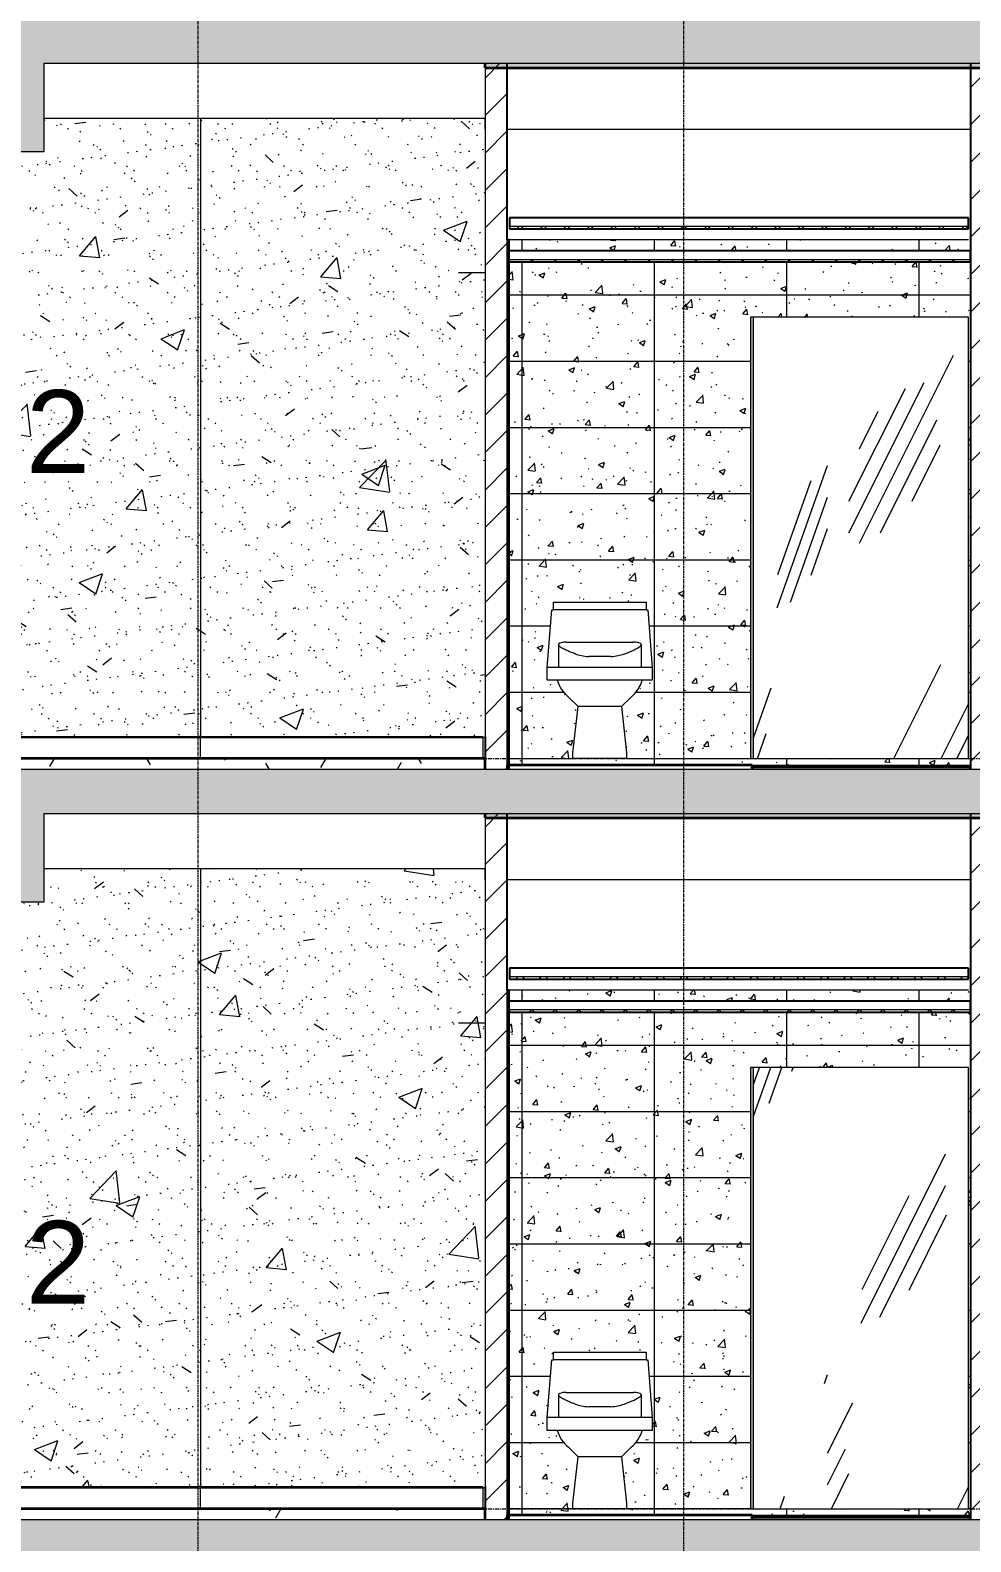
# Model space of a CAD drawing. Header units: millimetres. Extents: x 3451 to 201731, y -8641 to 35300.
# Drawn here: x 160630 to 164892, y 8850 to 15700 of the extents above; entities that cross this region are included whole.
import ezdxf

# ---------------------------------------------------------------- set-up
doc = ezdxf.new("R2010")
doc.units = ezdxf.units.MM
doc.linetypes.add('Centre', pattern=[31.75, 6.35, -4.7625, 15.875, -4.7625])
doc.linetypes.add('Grid Line', pattern=[22.225, 12.7, -3.175, 3.175, -3.175])
for name, color, linetype, lineweight in [('0-2', 50, 'Continuous', 5), ('A-AREA-IDEN', 2, 'Continuous', 9), ('A-CLNG-2', 250, 'Continuous', 25), ('A-CLNG-3', 7, 'Continuous', 9), ('A-CLNG-PATT-2', 9, 'Continuous', 9), ('A-DETL-GENF-1', 7, 'Continuous', 9), ('A-DETL-THIN', 151, 'Continuous', 9), ('A-DOOR', 31, 'Continuous', 9), ('A-DOOR-2', 50, 'Continuous', 18), ('A-FLOR-1', 10, 'Continuous', 35), ('A-FLOR-2', 7, 'Continuous', 9), ('A-FLOR-HRAL', 11, 'Continuous', 9), ('A-FLOR-HRAL-1', 253, 'Continuous', 9), ('A-FLOR-HRAL-2', 53, 'Continuous', 18), ('A-FLOR-LEVL-2', 51, 'Centre', 9), ('A-FLOR-PATT-1', 7, 'Continuous', 9), ('A-FLOR-PATT-4', 67, 'Continuous', 9), ('A-GLAZ-CURT', 52, 'Continuous', 9), ('A-GLAZ-CURT-2', 7, 'Continuous', 9), ('A-GLAZ-CURT-3', 50, 'Continuous', 18), ('A-WALL', 113, 'Continuous', 9), ('A-WALL-1', 113, 'Continuous', 25), ('A-WALL-2', 250, 'Continuous', 25), ('A-WALL-3', 7, 'Continuous', 9), ('A-WALL-PATT-2', 9, 'Continuous', 9), ('A-WALL-PATT-4', 111, 'Continuous', 9), ('E-LITE-EQPM', 33, 'Continuous', 9), ('E-LITE-EQPM-1', 7, 'Continuous', 9), ('I-WALL-1', 7, 'Continuous', 9), ('I-WALL-3', 250, 'Continuous', 25), ('P-SANR-FIXT', 6, 'Continuous', 9), ('P-SANR-FIXT-1', 7, 'Continuous', 9), ('S-BEAM-3', 7, 'Continuous', 9), ('S-GRID-1', 1, 'Grid Line', 9)]:
    doc.layers.add(name, color=color, linetype=linetype, lineweight=lineweight)
doc.styles.add('Arial_1', font='arial.ttf', dxfattribs={"height": 375})
pattern_1 = [(45, (-51987.05, 14125), (-84.8528, 84.8528), [])]
pattern_2 = [(50, (-51987.05, 14125), (1093.104, -95.634), [114.3, -1257.3]), (355, (-51987, 14125), (-211.46, 1146.34), [91.44, -1005.84]), (100.451, (-51896, 14117), (881.656, 1050.7), [97.14, -1068.54]), (46.184, (-51987, 14429.8), (1626.47, -252.26), [171.45, -1885.95]), (96.636, (-51851.5, 14408.8), (1424.42, 1484.57), [145.71, -1602.81]), (351.184, (-51987, 14429.8), (1424.43, 1484.55), [137.16, -1508.76]), (21, (-51834.65, 14353.6), (909.686, -613.59), [114.3, -1257.3]), (326, (-51834.7, 14353.6), (370.81, 1105.13), [91.44, -1005.84]), (71.451, (-51758.8, 14302.5), (1280.5, 491.53), [97.14, -1068.54]), (37.5, (-51987.05, 14125), (18.531, 507.33), [50.292, -943.356, 50.292, -970.788, -1009.65]), (37.5, (-51987.05, 14125), (18.531, 507.33), [-2014.73, 50.29, -959.36]), (7.5, (-51987.05, 14125), (400.918, 601.084), [50.292, -531.876, 50.292, -920.496, -384.81]), (7.5, (-51987.05, 14125), (400.918, 601.084), [-1552.956, 50.29, -334.52]), (327.5, (-52326.9, 14125), (813.545, -34.374), [50.292, -330.708, 50.292, -1138.428, -1577.34]), (327.5, (-52326.9, 14125), (813.545, -34.374), [-1569.72, 50.29, -1527.05]), (317.5, (-52479.3, 14125), (888.775, 152.56), [50.292, -445.008, 50.292, -739.14, -1120.14]), (317.5, (-52479.3, 14125), (888.775, 152.56), [-1284.73, 50.29, -1069.85])]
pattern_3 = [(37.5, (-51987.05, 14125), (-4.7995, 146.8239), [5.029, -110.795, 5.029, -124.511, -123.825]), (37.5, (-51987.05, 14125), (-4.7995, 146.8239), [-245.364, 5.029, -118.796]), (7.5, (-51987.05, 14125), (134.8574, 215.0472), [5.029, -57.455, 5.029, -99.365, -40.005]), (7.5, (-51987.05, 14125), (134.8574, 215.0472), [-166.878, 5.029, -34.976]), (327.5, (-52080.78, 14125), (237.2978, 0.4316), [5.029, -33.071, 5.029, -132.131, -179.07]), (327.5, (-52080.78, 14125), (237.2978, 0.4316), [-175.26, 5.029, -174.041]), (317.5, (-52080.78, 14125), (229.067, 66.8792), [5.029, -14.021, 5.029, -84.887, -102.87]), (317.5, (-52080.78, 14125), (229.067, 66.8792), [-108.966, 5.029, -97.841])]
pattern_4 = [(0, (-51987.05, 14125), (609.6, 152.4), [50.292, -406.908, 50.292, -406.908, -2438.4]), (0, (-51987.05, 14125), (609.6, 152.4), [-914.4, 50.292, -864.108, 50.292, -406.908, -1066.8]), (0, (-51987.05, 14125), (609.6, 152.4), [-2286, 50.292, -254.508, 50.292, -711.708]), (120, (-51758.45, 14201.2), (-436.7823, 451.7291), [50.292, -406.908, 50.292, -2845.308]), (120, (-51758.45, 14201.2), (-436.7823, 451.7291), [-507.492, -406.908, 50.292, -864.108, -1524]), (120, (-51758.45, 14201.2), (-436.7823, 451.7291), [-1828.8, 50.292, -406.908, 50.292, -1016.508]), (120, (-51758.45, 14201.2), (-436.7823, 451.7291), [-2336.292, -254.508, 50.292, -711.708]), (240, (-51682.25, 14506), (-172.8177, -604.1291), [50.292, -406.908, 50.292, -406.908, -2438.4]), (240, (-51682.25, 14506), (-172.8177, -604.1291), [-914.4, 50.292, -864.108, 50.292, -406.908, -1066.8]), (240, (-51682.25, 14506), (-172.8177, -604.1291), [-2286, 50.292, -254.508, 50.292, -711.708])]
pattern_5 = [(45, (-51987.05, 14125), (-53.033, 53.033), []), (135, (-51987.05, 14125), (-53.033, -53.033), [])]
pattern_6 = [(63.435, (-51796.6, 14220.2), (-766.75, 2300.24), [952.5, -571.5, 952.5, -571.5, -1211.71]), (63.435, (-51796.6, 14220.2), (-766.75, 2300.24), [-3048, 381, -830.7]), (63.435, (-51844.2, 14267.9), (-766.75, 2300.24), [762, -952.5, 571.5, -571.5, -1402.21]), (63.435, (-51844.2, 14267.9), (-766.75, 2300.24), [-2857.5, 666.75, -735.46]), (63.435, (-51844.2, 14410.8), (-766.75, 2300.24), [571.5, -1143, 381, -571.5, -1592.71]), (63.435, (-51844.2, 14410.8), (-766.75, 2300.24), [-2667, 857.25, -735.46]), (63.435, (-51701.3, 14267.9), (-766.75, 2300.24), [571.5, -1143, 476.25, -2068.96]), (63.435, (-51558.4, 14410.8), (-766.75, 2300.24), [285.75, -1428.75, 190.5, -2354.71]), (63.435, (-51796.6, 14648.9), (-766.75, 2300.24), [190.5, -1428.75, 190.5, -762, -1687.96]), (63.435, (-51796.6, 14648.9), (-766.75, 2300.24), [-2571.75, 476.25, -1211.7]), (63.435, (-50939.3, 14506), (-766.75, 2300.24), [952.5, -1428.75, 1143, -754.51]), (63.435, (-50939.3, 14363.1), (-766.75, 2300.24), [1333.5, -952.5, 1428.75, -564.01]), (63.435, (-50844, 14410.8), (-766.75, 2300.24), [1524, -762, 1143, -830.71]), (63.435, (-50701.2, 14553.6), (-766.75, 2300.24), [952.5, -1333.5, 762, -1211.7]), (63.435, (-50844, 14839.4), (-766.75, 2300.24), [476.25, -1905, 571.5, -1306.96]), (63.435, (-50558.3, 14696.5), (-766.75, 2300.24), [381, -1905, 381, -1592.7])]
pattern_7 = [(70.529, (-44219, 14220.2), (-542.18, 2300.24), [903.62, -542.17, 903.62, -1691.7]), (70.529, (-44219, 14220.2), (-542.18, 2300.24), [-2349.41, -542.17, 361.45, -788.08]), (70.529, (-44252.6, 14267.9), (-542.18, 2300.24), [722.9, -903.62, 542.17, -1872.42]), (70.529, (-44252.6, 14267.9), (-542.18, 2300.24), [-2168.69, -542.17, 632.53, -697.72]), (70.529, (-44252.6, 14410.8), (-542.18, 2300.24), [542.17, -1084.35, 361.45, -2053.15]), (70.529, (-44252.6, 14410.8), (-542.18, 2300.24), [-1987.97, -542.17, 813.26, -697.72]), (70.529, (-44151.6, 14267.9), (-542.18, 2300.24), [542.17, -1084.35, 451.81, -1962.79]), (70.529, (-44050.6, 14410.8), (-542.18, 2300.24), [271.09, -1355.43, 180.72, -2233.87]), (70.529, (-44219, 14648.9), (-542.18, 2300.24), [180.72, -3860.4]), (70.529, (-44219, 14648.9), (-542.18, 2300.24), [-180.72, -1355.43, -2504.96]), (70.529, (-44219, 14648.9), (-542.18, 2300.24), [-1536.15, 180.72, -2324.24]), (70.529, (-44219, 14648.9), (-542.18, 2300.24), [-1716.88, -722.9, -1601.34]), (70.529, (-44219, 14648.9), (-542.18, 2300.24), [-2439.78, 451.8, -1149.53]), (70.529, (-44219, 14648.9), (-542.18, 2300.24), [-2891.6, -1149.53]), (70.529, (-43612.8, 14506), (-542.18, 2300.24), [903.62, -1355.43, 1084.35, -715.8]), (70.529, (-43612.8, 14363.1), (-542.18, 2300.24), [1265.07, -903.62, -1890.5]), (70.529, (-43612.8, 14363.1), (-542.18, 2300.24), [-2168.7, 1355.43, -535.07]), (70.529, (-43545.4, 14410.8), (-542.18, 2300.24), [1445.8, -722.9, 1084.35, -788.08]), (70.529, (-43444.4, 14553.6), (-542.18, 2300.24), [903.62, -1265.07, -1872.42]), (70.529, (-43444.4, 14553.6), (-542.18, 2300.24), [-2168.7, 722.9, -1149.53]), (70.529, (-43545.4, 14839.4), (-542.18, 2300.24), [451.81, -1807.24, 542.17, -1239.9]), (70.529, (-43343.4, 14696.5), (-542.18, 2300.24), [361.45, -1807.24, 361.45, -1510.98])]
pattern_8 = [(45, (148640.78, 14125), (-84.8528, 84.8528), [])]

# ---------------------------------------------------------------- blocks, each defined once
blk = doc.blocks.new('NCV_TKTC_KET CAU_rvt-2-TKCS_MẶT CẮT D')
at = {"layer": 'A-FLOR-PATT-1'}
h = blk.add_hatch(color=256, dxfattribs=at)
h.paths.add_polyline_path([(-37572.1, 15530), (-35537.4, 15530), (-35537.4, 15550), (-37938.6, 15550), (-37938.6, 15530)])
h.paths.add_polyline_path([(-66835.3, 15530), (-65032.3, 15530), (-65032.3, 15550), (-66835.3, 15550)])
h.paths.add_polyline_path([(-24866.9, 15530), (-24836.9, 15530), (-24836.9, 15550), (-28836.9, 15550), (-28836.9, 15530), (-25163.7, 15530)])
h.paths.add_polyline_path([(-58634.9, 15530), (-56833.3, 15530), (-56833.3, 15550), (-58634.9, 15550)])
h.paths.add_polyline_path([(-53357.9, 15530), (-51661.9, 15530), (-51661.9, 15550), (-53357.9, 15550), (-53357.9, 15530.4)])
h = blk.add_hatch(color=256, dxfattribs=at)
h.paths.add_polyline_path([(-37938.6, 12130), (-35537.4, 12130), (-35537.4, 12150), (-37938.6, 12150)])
h.paths.add_polyline_path([(-24866.9, 12130), (-24836.9, 12130), (-24836.9, 12150), (-28836.9, 12150), (-28836.9, 12130), (-25816.8, 12130)])
h.paths.add_polyline_path([(-66835.3, 12130), (-65032.3, 12130), (-65032.3, 12150), (-66835.3, 12150)])
h.paths.add_polyline_path([(-51939.6, 12130), (-51661.9, 12130), (-51661.9, 12150), (-53357.9, 12150), (-53357.9, 12130), (-53245.8, 12130)])
h.paths.add_polyline_path([(-58634.9, 12130), (-56833.3, 12130), (-56833.3, 12150), (-58634.9, 12150)])
at = {"layer": 'A-FLOR-1'}
for p, q in [((-37938.6, 15550), (-37938.6, 15530)), ((-37938.6, 15530), (-35537.4, 15530)), ((-37938.6, 12150), (-37938.6, 12130)), ((-37938.6, 12130), (-35537.4, 12130))]:
    blk.add_line(p, q, dxfattribs=at)
at = {"layer": 'S-BEAM-3'}
for p, q in [((-39934.9, 15300), (-39934.9, 15550)), ((-37938.7, 15300), (-39934.9, 15300)), ((-37938.7, 15300), (-37938.7, 15250)), ((-35737.4, 15250), (-37836.9, 15250)), ((-39934.9, 11900), (-39934.9, 12150)), ((-37938.7, 11900), (-39934.9, 11900)), ((-37938.7, 11900), (-37938.7, 11850)), ((-35737.4, 11850), (-37836.9, 11850))]:
    blk.add_line(p, q, dxfattribs=at)
blk = doc.blocks.new('Railing - Railing-945961-TKCS_MẶT CẮT D')
at = {"layer": 'A-FLOR-HRAL-1'}
for p, q in [((-45526.9, 12495), (-44546.9, 12495)), ((-44546.9, 12400), (-44546.9, 12495)), ((-44546.9, 12495), (-43826.9, 12495)), ((-43826.9, 12400), (-43826.9, 12495)), ((-43826.9, 12495), (-40546.9, 12495)), ((-40546.9, 12400), (-40546.9, 12495)), ((-40546.9, 12495), (-39226.9, 12495)), ((-39226.9, 12400), (-39226.9, 12495)), ((-39226.9, 12495), (-37946.9, 12495)), ((-37936.9, 12495), (-37946.9, 12495)), ((-37946.9, 12495), (-37946.9, 12400))]:
    blk.add_line(p, q, dxfattribs=at)
at = {"layer": 'A-FLOR-HRAL-2'}
for p, q in [((-45526.9, 12495), (-45536.9, 12495)), ((-45536.9, 12495), (-45536.9, 12400)), ((-45526.9, 12400), (-45526.9, 12495)), ((-45536.9, 12400), (-45526.9, 12400))]:
    blk.add_line(p, q, dxfattribs=at)
blk = doc.blocks.new('DOOR_CW_01 CANH MO-PANEL KINH - DIG_02-800x2200-CỬA NHÔM KÍNH-400864-TKCS_MẶT CẮT D')
at = {"layer": 'A-DOOR-2'}
blk.add_line((-37936.9, 7800), (-38056.9, 7800), dxfattribs=at)
blk = doc.blocks.new('TOILET - TOILET-348229-TKCS_MẶT CẮT D')
at = {"layer": 'P-SANR-FIXT-1'}
for p, q in [((-37655.2, 5972.7), (-37634.5, 6234.1)), ((-37634.5, 6234.1), (-37627, 6234.1)), ((-37627, 6234.1), (-37627, 6268.8)), ((-37627, 6268.8), (-37207.7, 6268.8)), ((-37207.7, 6234.1), (-37627, 6234.1)), ((-37207.7, 6268.8), (-37207.7, 6234.1)), ((-37207.7, 6234.1), (-37200.2, 6234.1)), ((-37200.2, 6234.1), (-37179.5, 5972.7)), ((-37605, 6077), (-37605, 5972.7)), ((-37569.8, 6087.1), (-37265, 6087.1)), ((-37229.7, 6076.9), (-37229.7, 5972.7)), ((-37655.2, 5914.4), (-37655.2, 5972.7)), ((-37179.8, 5972.7), (-37654.9, 5972.7)), ((-37367.6, 6021.3), (-37467.1, 6021.3)), ((-37179.5, 5972.7), (-37179.5, 5914.5)), ((-37610.1, 5914.4), (-37655.2, 5914.4)), ((-37225.4, 5914.5), (-37609.3, 5914.5)), ((-37179.5, 5914.5), (-37224.8, 5914.5)), ((-37515.2, 5794.9), (-37559.4, 5838.3)), ((-37275.3, 5838.3), (-37319.5, 5794.9)), ((-37538.7, 5585.4), (-37515.2, 5794.9)), ((-37319.5, 5794.9), (-37515.7, 5794.9)), ((-37319.5, 5794.9), (-37296, 5585.4)), ((-37538.7, 5560), (-37538.7, 5585.4)), ((-37296, 5560), (-37538.7, 5560)), ((-37296, 5585.4), (-37296, 5560))]:
    blk.add_line(p, q, dxfattribs=at)
for centre, radius, start, end in [((-37461, 5958.6), 155.4, 196.51036, 230.73509), ((-37370.1, 5956.1), 151.2, 308.83283, 344.03638)]:
    blk.add_arc(centre, radius, start, end, dxfattribs=at)
for centre, major_axis, ratio, start_param, end_param in [((-37263.7, 6010.9), (-341.3, 66.1), 0.113598, 5.986413, 6.503637), ((-37418.9, 6067.5), (-178.4, 14), 0.081746, 5.72712, 5.964421), ((-37397.2, 6047), (-160.7, 8), 0.209444, 0.601119, 0.636432), ((-37414.8, 6052), (-138.7, 1.6), 0.243173, 0.625419, 1.186931), ((-37419.8, 6049.2), (138.6, 3.4), 0.226927, 5.093064, 5.644973), ((-37437.5, 6046.8), (160.7, 8.2), 0.20869, 5.638258, 5.679654), ((-37659.1, 5989.9), (431.3, 89.7), 0.11045, 5.655538, 6.065987), ((-37416, 6069.2), (178.5, 12.5), 0.077773, 0.279332, 0.556765), ((-37571.4, 6013), (341.7, 63.9), 0.113393, 6.07097, 6.559963)]:
    blk.add_ellipse(centre, major_axis=major_axis, ratio=ratio, start_param=start_param, end_param=end_param, dxfattribs=at)
blk.add_open_spline([(-37530.7, 6034.6), (-37537.3, 6037), (-37549.6, 6041.7), (-37568.4, 6049.7), (-37585.7, 6058.3), (-37594.7, 6064), (-37598.2, 6066.7)], degree=3, knots=[0, 0, 0, 0, 0.2, 0.4, 0.7, 1, 1, 1, 1], dxfattribs=at)
blk = doc.blocks.new('System Panel - Glazed-933638-TKCS_MẶT CẮT D')
at = {"layer": 'A-GLAZ-CURT'}
h = blk.add_hatch(dxfattribs=at)
h.set_pattern_fill('FP_57', color=256, style=0, pattern_type=2)
h.set_pattern_definition(pattern_6)
h.paths.add_polyline_path([(-35746.9, 12400), (-35746.9, 14400), (-36385.3, 14400), (-36385.3, 12400), (-36265.9, 12400)])
at = {"layer": 'A-GLAZ-CURT-2'}
for p, q in [((-35746.9, 14400), (-36385.3, 14400)), ((-35746.9, 12400), (-35746.9, 14400)), ((-36385.3, 12400), (-35746.9, 12400))]:
    blk.add_line(p, q, dxfattribs=at)
blk = doc.blocks.new('System Panel - Glazed-433667-TKCS_MẶT CẮT D')
at = {"layer": 'A-GLAZ-CURT'}
blk.add_hatch(color=256, dxfattribs=at).paths.add_polyline_path([(-36734.4, 12400), (-36720.3, 12400), (-36720.3, 14400), (-36734.4, 14400), (-36734.4, 14158.1)])
h = blk.add_hatch(dxfattribs=at)
h.set_pattern_fill('FP_62', color=256, style=0, pattern_type=2)
h.set_pattern_definition(pattern_7)
h.paths.add_polyline_path([(-36720.3, 12400), (-36385.3, 12400), (-36385.3, 14400), (-36720.3, 14400), (-36720.3, 14158.1)])
at = {"layer": 'A-GLAZ-CURT-2'}
for p, q in [((-36383.8, 14400), (-36720.3, 14400)), ((-36720.3, 12400), (-36383.8, 12400))]:
    blk.add_line(p, q, dxfattribs=at)
at = {"layer": 'A-GLAZ-CURT-3'}
for p, q in [((-36734.4, 14400), (-36734.4, 12400)), ((-36720.3, 14400), (-36734.4, 14400)), ((-36720.3, 12400), (-36720.3, 14400)), ((-36734.4, 12400), (-36720.3, 12400))]:
    blk.add_line(p, q, dxfattribs=at)
blk = doc.blocks.new('NCV_TKTC_TANG 3 - 4_rvt-3-TKCS_MẶT CẮT D')
at = {"layer": 'A-CLNG-PATT-2'}
h = blk.add_hatch(dxfattribs=at)
h.set_pattern_fill('FP_39', color=256, style=0, pattern_type=2)
h.set_pattern_definition(pattern_5)
h.paths.add_polyline_path([(-36265.9, 14800), (-35746.9, 14800), (-35746.9, 14810), (-37826.9, 14810), (-37826.9, 14800), (-36919, 14800)])
h = blk.add_hatch(dxfattribs=at)
h.set_pattern_fill('FP_39', color=256, style=0, pattern_type=2)
h.set_pattern_definition(pattern_5)
h.paths.add_polyline_path([(-36265.9, 14650), (-35736.9, 14650), (-35736.9, 14660), (-37836.9, 14660), (-37836.9, 14650), (-36919, 14650)])
at = {"layer": 'A-FLOR-PATT-4'}
h = blk.add_hatch(dxfattribs=at)
h.set_pattern_fill('FP_33', color=256, style=0, pattern_type=2)
h.set_pattern_definition(pattern_4)
h.paths.add_polyline_path([(-38225.1, 12350), (-37936.9, 12350), (-37936.9, 12400), (-45536.9, 12400), (-45536.9, 12350), (-38878.2, 12350)])
at = {"layer": 'A-WALL-PATT-2'}
h = blk.add_hatch(dxfattribs=at)
h.set_pattern_fill('FP_35', color=256, style=0, pattern_type=2)
h.set_pattern_definition(pattern_2)
h.paths.add_polyline_path([(-40184.3, 12500), (-39236.9, 12500), (-39236.9, 15300), (-39934.9, 15300), (-39935.6, 15150), (-40237.4, 15150), (-40237.4, 15550), (-40546.9, 15550), (-40546.9, 12500)])
h = blk.add_hatch(dxfattribs=at)
h.set_pattern_fill('FP_36', color=256, style=0, pattern_type=2)
h.set_pattern_definition(pattern_3)
h.paths.add_polyline_path([(-40184.3, 12500), (-39236.9, 12500), (-39236.9, 15300), (-39934.9, 15300), (-39935.6, 15150), (-40237.4, 15150), (-40237.4, 15550), (-40546.9, 15550), (-40546.9, 12500)])
h = blk.add_hatch(dxfattribs=at)
h.set_pattern_fill('FP_32', color=256, style=0, pattern_type=2)
h.set_pattern_definition(pattern_1)
h.paths.add_polyline_path([(-37936.9, 12350), (-37836.9, 12350), (-37836.9, 15550), (-37936.9, 15550), (-37936.9, 12500)])
h = blk.add_hatch(dxfattribs=at)
h.set_pattern_fill('FP_35', color=256, style=0, pattern_type=2)
h.set_pattern_definition(pattern_2)
h.paths.add_polyline_path([(-39236.9, 12500), (-39226.9, 12500), (-39226.9, 15300), (-39236.9, 15300), (-39236.9, 14158.1)])
h = blk.add_hatch(dxfattribs=at)
h.set_pattern_fill('FP_36', color=256, style=0, pattern_type=2)
h.set_pattern_definition(pattern_3)
h.paths.add_polyline_path([(-39236.9, 12500), (-39226.9, 12500), (-39226.9, 15300), (-39236.9, 15300), (-39236.9, 14158.1)])
h = blk.add_hatch(dxfattribs=at)
h.set_pattern_fill('FP_35', color=256, style=0, pattern_type=2)
h.set_pattern_definition(pattern_2)
h.paths.add_polyline_path([(-37936.9, 12500), (-37938.7, 15300), (-39226.9, 15300), (-39226.9, 12500), (-37946.9, 12500)])
h = blk.add_hatch(dxfattribs=at)
h.set_pattern_fill('FP_36', color=256, style=0, pattern_type=2)
h.set_pattern_definition(pattern_3)
h.paths.add_polyline_path([(-37936.9, 12500), (-37938.7, 15300), (-39226.9, 15300), (-39226.9, 12500), (-37946.9, 12500)])
h = blk.add_hatch(dxfattribs=at)
h.set_pattern_fill('FP_33', color=256, style=0, pattern_type=2)
h.set_pattern_definition(pattern_4)
h.paths.add_polyline_path([(-37836.9, 12350), (-37827.4, 12350), (-37827.4, 14750), (-37836.9, 14750), (-37836.9, 12924.4)])
h = blk.add_hatch(dxfattribs=at)
h.set_pattern_fill('FP_47', color=256, style=0, pattern_type=2)
h.set_pattern_definition([(50, (-51987.05, 14125), (273.276, -23.909), [28.575, -314.325]), (355, (-51987.05, 14125), (-52.8646, 286.585), [22.86, -251.46]), (100.451, (-51964.28, 14123), (220.414, 262.6745), [24.285, -267.135]), (46.184, (-51987.05, 14201.2), (406.619, -63.0646), [42.862, -471.487]), (96.636, (-51953.17, 14195.94), (356.104, 371.141), [36.428, -400.703]), (351.184, (-51987.05, 14201.2), (356.107, 371.138), [34.29, -377.19]), (21, (-51948.95, 14182.15), (227.4212, -153.3982), [28.575, -314.325]), (326, (-51948.95, 14182.15), (92.7027, 276.282), [22.86, -251.46]), (71.451, (-51930, 14169.37), (320.1254, 122.8816), [24.285, -267.135]), (37.5, (-51987.05, 14125), (4.6325, 126.8326), [5.029, -243.383, 5.029, -250.241, -252.413]), (37.5, (-51987.05, 14125), (4.6325, 126.8326), [-503.682, 5.029, -247.383]), (7.5, (-51987.05, 14125), (100.2292, 150.2711), [5.029, -140.513, 5.029, -237.668, -96.203]), (7.5, (-51987.05, 14125), (100.2292, 150.2711), [-388.239, 5.029, -91.173]), (327.5, (-52072.01, 14125), (203.38684, -8.5935), [5.029, -90.221, 5.029, -292.151, -394.335]), (327.5, (-52072.01, 14125), (203.38684, -8.5935), [-392.43, 5.029, -389.306]), (317.5, (-52110.11, 14125), (222.1944, 38.1398), [5.029, -118.796, 5.029, -192.329, -280.035]), (317.5, (-52110.11, 14125), (222.1944, 38.1398), [-321.183, 5.029, -275.006])])
h.paths.add_polyline_path([(-37827.4, 12370), (-35737.4, 12370), (-35737.4, 14650), (-37827.4, 14650), (-37827.4, 12400)])
h.paths.add_polyline_path([(-37515.2, 12400), (-37538.7, 12400), (-37538.7, 12425.4), (-37515.2, 12635), (-37581.3, 12700.1), (-37598.4, 12725.8), (-37610.1, 12754.4), (-37655.2, 12754.4), (-37655.2, 12812.7), (-37634.5, 13074.1), (-37627, 13074.1), (-37627, 13108.8), (-37207.7, 13108.8), (-37207.7, 13074.1), (-37200.2, 13073.5), (-37179.5, 12812.7), (-37179.5, 12754.5), (-37224.8, 12754.4), (-37236.2, 12725.8), (-37253.3, 12700), (-37319.5, 12635), (-37296, 12425.4), (-37296, 12400)])
h.paths.add_polyline_path([(-36734.4, 12400), (-36734.4, 14400), (-35746.9, 14400), (-35746.9, 12400), (-36727.4, 12400)])
h.paths.add_polyline_path([(-37572.1, 14700), (-35737.4, 14700), (-35737.4, 14750), (-37827.4, 14750), (-37827.4, 14700)])
h = blk.add_hatch(dxfattribs=at)
h.set_pattern_fill('FP_56', color=256, style=0, pattern_type=2)
h.set_pattern_definition([(0, (-35741.94, 12400), (0, 300), []), (90, (-35741.94, 12400), (-600, 4e-14), [])])
h.paths.add_polyline_path([(-37827.4, 12370), (-35737.4, 12370), (-35737.4, 14650), (-37827.4, 14650), (-37827.4, 12400)])
h.paths.add_polyline_path([(-37515.2, 12400), (-37538.7, 12400), (-37538.7, 12425.4), (-37515.2, 12635), (-37581.3, 12700.1), (-37598.4, 12725.8), (-37610.1, 12754.4), (-37655.2, 12754.4), (-37655.2, 12812.7), (-37634.5, 13074.1), (-37627, 13074.1), (-37627, 13108.8), (-37207.7, 13108.8), (-37207.7, 13074.1), (-37200.2, 13073.5), (-37179.5, 12812.7), (-37179.5, 12754.5), (-37224.8, 12754.4), (-37236.2, 12725.8), (-37253.3, 12700), (-37319.5, 12635), (-37296, 12425.4), (-37296, 12400)])
h.paths.add_polyline_path([(-36734.4, 12400), (-36734.4, 14400), (-35746.9, 14400), (-35746.9, 12400), (-36727.4, 12400)])
h.paths.add_polyline_path([(-37572.1, 14700), (-35737.4, 14700), (-35737.4, 14750), (-37827.4, 14750), (-37827.4, 14700)])
at = {"layer": 'A-CLNG-2'}
for p, q in [((-35746.9, 14850), (-37826.9, 14850)), ((-37826.9, 14850), (-37826.9, 14800)), ((-37826.9, 14800), (-35746.9, 14800)), ((-35746.9, 14800), (-35746.9, 14850)), ((-35736.9, 14700), (-37836.9, 14700)), ((-37836.9, 14700), (-37836.9, 14650)), ((-35736.9, 14650), (-35736.9, 14700)), ((-37836.9, 14650), (-35736.9, 14650))]:
    blk.add_line(p, q, dxfattribs=at)
at = {"layer": 'A-CLNG-3'}
for p, q in [((-35746.9, 14810), (-37826.9, 14810)), ((-35736.9, 14660), (-37836.9, 14660))]:
    blk.add_line(p, q, dxfattribs=at)
at = {"layer": 'A-FLOR-1'}
for p, q in [((-37936.9, 12400), (-45536.9, 12400)), ((-37936.9, 12350), (-37936.9, 12400)), ((-36727.4, 12370), (-37836.9, 12370)), ((-37836.9, 12370), (-37836.9, 12350)), ((-36727.4, 12350), (-36727.4, 12370)), ((-35736.9, 12360), (-36727.4, 12360)), ((-36727.4, 12360), (-36727.4, 12350)), ((-35736.9, 12350), (-35736.9, 12360))]:
    blk.add_line(p, q, dxfattribs=at)
at = {"layer": 'A-FLOR-2'}
for p, q in [((-36727.4, 12370), (-36387.4, 12370)), ((-36387.4, 12370), (-36387.4, 12360)), ((-36387.4, 12370), (-35737.4, 12370))]:
    blk.add_line(p, q, dxfattribs=at)
at = {"layer": 'A-WALL-2'}
for p, q in [((-37836.9, 14750), (-37836.9, 15550)), ((-37936.9, 12500), (-37936.9, 12350))]:
    blk.add_line(p, q, dxfattribs=at)
at = {"layer": 'A-WALL-3'}
for p, q in [((-37936.9, 15550), (-37936.9, 12500)), ((-37836.9, 12350), (-37836.9, 14750)), ((-37836.9, 14750), (-37836.9, 12350))]:
    blk.add_line(p, q, dxfattribs=at)
at = {"layer": 'I-WALL-1'}
for p, q in [((-39226.9, 15300), (-39226.9, 12500)), ((-35746.9, 14750), (-37827.4, 14750)), ((-40546.9, 12500), (-39236.9, 12500)), ((-39226.9, 12500), (-39236.9, 12500)), ((-39226.9, 12500), (-37946.9, 12500))]:
    blk.add_line(p, q, dxfattribs=at)
at = {"layer": 'I-WALL-3'}
for p, q in [((-37827.4, 14750), (-37836.9, 14750)), ((-37827.4, 12350), (-37827.4, 14750))]:
    blk.add_line(p, q, dxfattribs=at)
at = {"layer": 'A-DOOR'}
blk.add_blockref('DOOR_CW_01 CANH MO-PANEL KINH - DIG_02-800x2200-CỬA NHÔM KÍNH-400864-TKCS_MẶT CẮT D', (0, 6800), dxfattribs=at)
at = {"layer": 'A-FLOR-HRAL'}
blk.add_blockref('Railing - Railing-945961-TKCS_MẶT CẮT D', (0, 0), dxfattribs=at)
at = {"layer": 'A-GLAZ-CURT'}
for name in ['System Panel - Glazed-433667-TKCS_MẶT CẮT D', 'System Panel - Glazed-933638-TKCS_MẶT CẮT D']:
    blk.add_blockref(name, (0, 0), dxfattribs=at)
at = {"layer": 'P-SANR-FIXT'}
blk.add_blockref('TOILET - TOILET-348229-TKCS_MẶT CẮT D', (0, 6840), dxfattribs=at)
blk = doc.blocks.new('LIC_10-ĐÈN LED DOWNLIGHT ÂM TRẦN_ P_6W_ ÁNH SÁNG 4000K - LIC_10-ĐÈN LED DOWNLIGHT ÂM TRẦN_ P_6W_ ÁNH SÁNG 4000K-V471-TKCS_MẶT CẮT D')
at = {"layer": 'E-LITE-EQPM-1'}
for p, q in [((-37297.4, 11250), (-37297.4, 11248)), ((-37237.4, 11248), (-37284.3, 11248)), ((-37190.4, 11248), (-37237.4, 11248)), ((-37177.4, 11248), (-37177.4, 11250))]:
    blk.add_line(p, q, dxfattribs=at)
blk = doc.blocks.new('System Panel - Glazed-V478-TKCS_MẶT CẮT D')
at = {"layer": 'A-GLAZ-CURT'}
h = blk.add_hatch(dxfattribs=at)
h.set_pattern_fill('FP_57', color=256, style=0, pattern_type=2)
h.set_pattern_definition(pattern_6)
h.paths.add_polyline_path([(-36385.3, 9000), (-35746.9, 9000), (-35746.9, 11000), (-36385.3, 11000), (-36385.3, 9223.2)])
at = {"layer": 'A-GLAZ-CURT-2'}
for p, q in [((-35746.9, 11000), (-36385.3, 11000)), ((-35746.9, 9000), (-35746.9, 11000)), ((-36385.3, 9000), (-35746.9, 9000))]:
    blk.add_line(p, q, dxfattribs=at)
blk = doc.blocks.new('System Panel - Glazed-V479-TKCS_MẶT CẮT D')
at = {"layer": 'A-GLAZ-CURT'}
blk.add_hatch(color=256, dxfattribs=at).paths.add_polyline_path([(-36734.4, 9000), (-36720.3, 9000), (-36720.3, 11000), (-36734.4, 11000), (-36734.4, 9223.2)])
h = blk.add_hatch(dxfattribs=at)
h.set_pattern_fill('FP_62', color=256, style=0, pattern_type=2)
h.set_pattern_definition(pattern_7)
h.paths.add_polyline_path([(-36720.3, 9000), (-36385.3, 9000), (-36385.3, 11000), (-36720.3, 11000), (-36720.3, 9223.2)])
at = {"layer": 'A-GLAZ-CURT-2'}
for p, q in [((-36383.8, 11000), (-36720.3, 11000)), ((-36720.3, 9000), (-36383.8, 9000))]:
    blk.add_line(p, q, dxfattribs=at)
at = {"layer": 'A-GLAZ-CURT-3'}
for p, q in [((-36734.4, 11000), (-36734.4, 9000)), ((-36720.3, 11000), (-36734.4, 11000)), ((-36720.3, 9000), (-36720.3, 11000)), ((-36734.4, 9000), (-36720.3, 9000))]:
    blk.add_line(p, q, dxfattribs=at)
blk = doc.blocks.new('NCV_TKTC_TANG 3 - 4_rvt-4-TKCS_MẶT CẮT D')
at = {"layer": 'A-CLNG-PATT-2'}
h = blk.add_hatch(dxfattribs=at)
h.set_pattern_fill('FP_39', color=256, style=0, pattern_type=2)
h.set_pattern_definition(pattern_5)
h.paths.add_polyline_path([(-35939.4, 11400), (-35746.9, 11400), (-35746.9, 11410), (-37826.9, 11410), (-37826.9, 11400), (-36265.9, 11400)])
h = blk.add_hatch(dxfattribs=at)
h.set_pattern_fill('FP_39', color=256, style=0, pattern_type=2)
h.set_pattern_definition(pattern_5)
h.paths.add_polyline_path([(-35939.4, 11250), (-35736.9, 11250), (-35736.9, 11260), (-37836.9, 11260), (-37836.9, 11250), (-36265.9, 11250)])
at = {"layer": 'A-FLOR-PATT-4'}
h = blk.add_hatch(dxfattribs=at)
h.set_pattern_fill('FP_33', color=256, style=0, pattern_type=2)
h.set_pattern_definition(pattern_4)
h.paths.add_polyline_path([(-38225.1, 8950), (-37936.9, 8950), (-37936.9, 9000), (-45536.9, 9000), (-45535.3, 8950), (-38878.2, 8950)])
at = {"layer": 'A-WALL-PATT-2'}
h = blk.add_hatch(dxfattribs=at)
h.set_pattern_fill('FP_35', color=256, style=0, pattern_type=2)
h.set_pattern_definition(pattern_2)
h.paths.add_polyline_path([(-40184.3, 9100), (-39236.9, 9100), (-39236.9, 11900), (-39934.9, 11900), (-39935.6, 11750), (-40237.4, 11750), (-40237.4, 12150), (-40546.9, 12150), (-40546.9, 9100)])
h = blk.add_hatch(dxfattribs=at)
h.set_pattern_fill('FP_36', color=256, style=0, pattern_type=2)
h.set_pattern_definition(pattern_3)
h.paths.add_polyline_path([(-40184.3, 9100), (-39236.9, 9100), (-39236.9, 11900), (-39934.9, 11900), (-39935.6, 11750), (-40237.4, 11750), (-40237.4, 12150), (-40546.9, 12150), (-40546.9, 9100)])
h = blk.add_hatch(dxfattribs=at)
h.set_pattern_fill('FP_32', color=256, style=0, pattern_type=2)
h.set_pattern_definition(pattern_1)
h.paths.add_polyline_path([(-37936.9, 8950), (-37836.9, 8950), (-37836.9, 12150), (-37936.9, 12150), (-37936.9, 9100)])
h = blk.add_hatch(dxfattribs=at)
h.set_pattern_fill('FP_35', color=256, style=0, pattern_type=2)
h.set_pattern_definition(pattern_2)
h.paths.add_polyline_path([(-39236.9, 9100), (-39226.9, 9100), (-39226.9, 11900), (-39236.9, 11900), (-39236.9, 9223.2)])
h = blk.add_hatch(dxfattribs=at)
h.set_pattern_fill('FP_36', color=256, style=0, pattern_type=2)
h.set_pattern_definition(pattern_3)
h.paths.add_polyline_path([(-39236.9, 9100), (-39226.9, 9100), (-39226.9, 11900), (-39236.9, 11900), (-39236.9, 9223.2)])
h = blk.add_hatch(dxfattribs=at)
h.set_pattern_fill('FP_35', color=256, style=0, pattern_type=2)
h.set_pattern_definition(pattern_2)
h.paths.add_polyline_path([(-39226.9, 9100), (-37936.9, 9100), (-37938.7, 11900), (-39226.9, 11900), (-39226.9, 9223.2)])
h = blk.add_hatch(dxfattribs=at)
h.set_pattern_fill('FP_36', color=256, style=0, pattern_type=2)
h.set_pattern_definition(pattern_3)
h.paths.add_polyline_path([(-39226.9, 9100), (-37936.9, 9100), (-37938.7, 11900), (-39226.9, 11900), (-39226.9, 9223.2)])
h = blk.add_hatch(dxfattribs=at)
h.set_pattern_fill('FP_33', color=256, style=0, pattern_type=2)
h.set_pattern_definition(pattern_4)
h.paths.add_polyline_path([(-37836.9, 8950), (-37827.4, 8950), (-37827.4, 11350), (-37836.9, 11350), (-37836.9, 9223.2)])
h = blk.add_hatch(dxfattribs=at)
h.set_pattern_fill('FP_37', color=256, style=0, pattern_type=2)
h.set_pattern_definition([(50, (-51987.05, 14125), (273.276, -23.909), [28.575, -314.325]), (355, (-51987.05, 14125), (-52.8646, 286.585), [22.86, -251.46]), (100.451, (-51964.28, 14123), (220.414, 262.6745), [24.285, -267.135]), (46.184, (-51987.05, 14201.2), (406.619, -63.0646), [42.863, -471.488]), (96.636, (-51953.17, 14195.94), (356.104, 371.141), [36.428, -400.703]), (351.184, (-51987.05, 14201.2), (356.107, 371.138), [34.29, -377.19]), (21, (-51948.95, 14182.15), (227.4212, -153.3982), [28.575, -314.325]), (326, (-51948.95, 14182.15), (92.7027, 276.282), [22.86, -251.46]), (71.451, (-51930, 14169.37), (320.1254, 122.8816), [24.285, -267.135]), (37.5, (-51987.05, 14125), (4.6325, 126.8326), [5.029, -243.383, 5.029, -250.241, -252.413]), (37.5, (-51987.05, 14125), (4.6325, 126.8326), [-503.682, 5.029, -247.383]), (7.5, (-51987.05, 14125), (100.2292, 150.2711), [5.029, -140.513, 5.029, -237.668, -96.203]), (7.5, (-51987.05, 14125), (100.2292, 150.2711), [-388.239, 5.029, -91.173]), (327.5, (-52072.01, 14125), (203.38684, -8.5935), [5.029, -90.221, 5.029, -292.151, -394.335]), (327.5, (-52072.01, 14125), (203.38684, -8.5935), [-392.43, 5.029, -389.306]), (317.5, (-52110.11, 14125), (222.1944, 38.1398), [5.029, -118.796, 5.029, -192.329, -280.035]), (317.5, (-52110.11, 14125), (222.1944, 38.1398), [-321.183, 5.029, -275.006])])
h.paths.add_polyline_path([(-37827.4, 8970), (-35737.4, 8970), (-35737.4, 11250), (-36250.4, 11250), (-36251.5, 11248), (-36344.3, 11248), (-36344.3, 11250), (-37190.4, 11250), (-37191.5, 11248), (-37284.3, 11248), (-37284.3, 11250), (-37827.4, 11250), (-37827.4, 9000)])
h.paths.add_polyline_path([(-36265.9, 9000), (-36734.4, 9000), (-36734.4, 11000), (-35746.9, 11000), (-35746.9, 9000)])
h.paths.add_polyline_path([(-37538.7, 9000), (-37538.7, 9025.4), (-37515.2, 9235), (-37581.3, 9300.1), (-37598.4, 9325.8), (-37610.1, 9354.4), (-37655.2, 9354.4), (-37655.2, 9412.7), (-37634.5, 9674.1), (-37627, 9674.1), (-37627, 9708.8), (-37207.7, 9708.8), (-37207.7, 9674.1), (-37200.2, 9673.5), (-37179.5, 9412.7), (-37179.5, 9354.5), (-37224.8, 9354.4), (-37236.2, 9325.8), (-37253.3, 9300), (-37319.5, 9235), (-37296, 9025.4), (-37296, 9000), (-37515.2, 9000)])
h.paths.add_polyline_path([(-35746.9, 11300), (-35737.4, 11300), (-35737.4, 11350), (-37827.4, 11350), (-37827.4, 11300), (-35790.3, 11300)])
h = blk.add_hatch(dxfattribs=at)
h.set_pattern_fill('FP_73', color=256, style=0, pattern_type=2)
h.set_pattern_definition([(0, (-35741.94, 9000), (0, 300), []), (90, (-35741.94, 9000), (-600, 4e-14), [])])
h.paths.add_polyline_path([(-37827.4, 8970), (-35737.4, 8970), (-35737.4, 11250), (-36250.4, 11250), (-36251.5, 11248), (-36344.3, 11248), (-36344.3, 11250), (-37190.4, 11250), (-37191.5, 11248), (-37284.3, 11248), (-37284.3, 11250), (-37827.4, 11250), (-37827.4, 9000)])
h.paths.add_polyline_path([(-36265.9, 9000), (-36734.4, 9000), (-36734.4, 11000), (-35746.9, 11000), (-35746.9, 9000)])
h.paths.add_polyline_path([(-37538.7, 9000), (-37538.7, 9025.4), (-37515.2, 9235), (-37581.3, 9300.1), (-37598.4, 9325.8), (-37610.1, 9354.4), (-37655.2, 9354.4), (-37655.2, 9412.7), (-37634.5, 9674.1), (-37627, 9674.1), (-37627, 9708.8), (-37207.7, 9708.8), (-37207.7, 9674.1), (-37200.2, 9673.5), (-37179.5, 9412.7), (-37179.5, 9354.5), (-37224.8, 9354.4), (-37236.2, 9325.8), (-37253.3, 9300), (-37319.5, 9235), (-37296, 9025.4), (-37296, 9000), (-37515.2, 9000)])
h.paths.add_polyline_path([(-35746.9, 11300), (-35737.4, 11300), (-35737.4, 11350), (-37827.4, 11350), (-37827.4, 11300), (-35790.3, 11300)])
at = {"layer": 'A-CLNG-2'}
for p, q in [((-35746.9, 11450), (-37826.9, 11450)), ((-37826.9, 11450), (-37826.9, 11400)), ((-35746.9, 11400), (-35746.9, 11450)), ((-37826.9, 11400), (-35746.9, 11400)), ((-35736.9, 11300), (-37836.9, 11300)), ((-37836.9, 11300), (-37836.9, 11250)), ((-37836.9, 11250), (-35736.9, 11250)), ((-35736.9, 11250), (-35736.9, 11300))]:
    blk.add_line(p, q, dxfattribs=at)
at = {"layer": 'A-CLNG-3'}
for p, q in [((-35746.9, 11410), (-37826.9, 11410)), ((-35736.9, 11260), (-37836.9, 11260))]:
    blk.add_line(p, q, dxfattribs=at)
at = {"layer": 'A-FLOR-1'}
for p, q in [((-37936.9, 9000), (-45536.9, 9000)), ((-37936.9, 8950), (-37936.9, 9000)), ((-36727.4, 8970), (-37836.9, 8970)), ((-37836.9, 8970), (-37836.9, 8950)), ((-36727.4, 8950), (-36727.4, 8970)), ((-35736.9, 8960), (-36727.4, 8960)), ((-36727.4, 8960), (-36727.4, 8950)), ((-35736.9, 8950), (-35736.9, 8960))]:
    blk.add_line(p, q, dxfattribs=at)
at = {"layer": 'A-FLOR-2'}
for p, q in [((-36727.4, 8970), (-36387.4, 8970)), ((-36387.4, 8970), (-36387.4, 8960)), ((-36387.4, 8970), (-35737.4, 8970))]:
    blk.add_line(p, q, dxfattribs=at)
at = {"layer": 'A-WALL-2'}
for p, q in [((-37836.9, 11350), (-37836.9, 12150)), ((-37936.9, 9100), (-37936.9, 8950))]:
    blk.add_line(p, q, dxfattribs=at)
at = {"layer": 'A-WALL-3'}
for p, q in [((-37936.9, 12150), (-37936.9, 9100)), ((-37836.9, 8950), (-37836.9, 11350)), ((-37836.9, 11350), (-37836.9, 8950))]:
    blk.add_line(p, q, dxfattribs=at)
at = {"layer": 'I-WALL-1'}
for p, q in [((-39226.9, 11900), (-39226.9, 9100)), ((-35746.9, 11350), (-37827.4, 11350)), ((-40546.9, 9100), (-39236.9, 9100)), ((-39226.9, 9100), (-39236.9, 9100)), ((-39226.9, 9100), (-37946.9, 9100))]:
    blk.add_line(p, q, dxfattribs=at)
at = {"layer": 'I-WALL-3'}
for p, q in [((-37827.4, 11350), (-37836.9, 11350)), ((-37827.4, 8950), (-37827.4, 11350))]:
    blk.add_line(p, q, dxfattribs=at)
at = {"layer": 'A-DOOR'}
blk.add_blockref('DOOR_CW_01 CANH MO-PANEL KINH - DIG_02-800x2200-CỬA NHÔM KÍNH-400864-TKCS_MẶT CẮT D', (0, 3400), dxfattribs=at)
at = {"layer": 'A-FLOR-HRAL'}
blk.add_blockref('Railing - Railing-945961-TKCS_MẶT CẮT D', (0, -3400), dxfattribs=at)
at = {"layer": 'A-GLAZ-CURT'}
for name in ['System Panel - Glazed-V479-TKCS_MẶT CẮT D', 'System Panel - Glazed-V478-TKCS_MẶT CẮT D']:
    blk.add_blockref(name, (0, 0), dxfattribs=at)
at = {"layer": 'E-LITE-EQPM'}
for p in [(0, 0), (940, 0)]:
    blk.add_blockref('LIC_10-ĐÈN LED DOWNLIGHT ÂM TRẦN_ P_6W_ ÁNH SÁNG 4000K - LIC_10-ĐÈN LED DOWNLIGHT ÂM TRẦN_ P_6W_ ÁNH SÁNG 4000K-V471-TKCS_MẶT CẮT D', p, dxfattribs=at)
at = {"layer": 'P-SANR-FIXT'}
blk.add_blockref('TOILET - TOILET-348229-TKCS_MẶT CẮT D', (0, 3440), dxfattribs=at)

msp = doc.modelspace()

# ---------------------------------------------------------------- hatches: boundary and pattern name
at = {"layer": 'A-DETL-GENF-1'}
h = msp.add_hatch(color=256, dxfattribs=at)
h.paths.add_polyline_path([(160692.2, 15150), (160692.2, 15550), (167092.5, 15550), (167092.5, 15300), (167692.5, 15300), (167692.5, 15550), (171492.9, 15550), (171492.9, 15350), (171692.9, 15350), (171692.9, 15550), (175790.9, 15550), (175790.9, 15150), (176090.9, 15150), (176090.9, 15750), (151265.9, 15750), (151265.9, 15350), (151467.6, 15350), (151467.6, 15550), (154892.5, 15550), (154892.5, 15350), (155092.5, 15350), (155092.5, 15550), (156090.8, 15550), (156090.8, 15150), (156392.5, 15150), (156392.5, 15550), (160390.5, 15550), (160390.5, 15150), (160443.5, 15150)])
h.paths.add_polyline_path([(122694.6, 15150), (122694.6, 15750), (122392.5, 15750), (122392.5, 15150)])
h.paths.add_polyline_path([(130594.7, 15150), (130894.7, 15150), (130894.7, 15550), (135595.5, 15550), (135595.5, 15350), (135794.6, 15350), (135794.6, 15550), (138744.6, 15550), (138744.6, 15150), (139044.6, 15150), (139044.6, 15550), (143794.6, 15550), (143794.6, 15350), (143994.6, 15350), (143994.6, 15550), (146969.9, 15550), (146969.9, 15150), (147269.9, 15150), (147269.9, 15550), (148965.9, 15550), (148965.9, 15350), (149165.9, 15351.3), (149165.9, 15750), (128994.6, 15750), (128994.6, 15350), (129194.6, 15350), (129194.6, 15550), (130594.7, 15550), (130594.7, 15391.9)])
h.paths.add_polyline_path([(128444.5, 15350), (128443, 15750), (126628.8, 15750), (126628.8, 15350), (126828.8, 15350), (126828.8, 15550), (128244.5, 15550), (128244.5, 15350)])
h = msp.add_hatch(color=256, dxfattribs=at)
h.paths.add_polyline_path([(160390.5, 11750), (160692.2, 11750), (160692.2, 12150), (167092.5, 12150), (167092.5, 11900), (167692.5, 11900), (167692.5, 12150), (171492.9, 12150), (171492.9, 11950), (171692.9, 11950), (171692.9, 12150), (175790.9, 12150), (175790.9, 11750), (176090.9, 11750), (176090.9, 12350), (151265.9, 12350), (151265.9, 11950), (151467.6, 11950), (151467.6, 12150), (154892.5, 12150), (154892.5, 11950), (155092.5, 11950), (155092.5, 12150), (156090.8, 12150), (156090.8, 11750), (156392.5, 11750), (156392.5, 12150), (160390.5, 12150)])
h.paths.add_polyline_path([(122392.5, 11750), (122694.6, 11750), (122694.6, 12350), (122392.5, 12350)])
h.paths.add_polyline_path([(147269.9, 11750), (147269.9, 12150), (148965.9, 12150), (148965.9, 11950), (149165.9, 11951.3), (149165.9, 12350), (128994.6, 12350), (128994.6, 11950), (129194.6, 11950), (129194.6, 12150), (130594.7, 12150), (130594.7, 11750), (130894.7, 11750), (130894.7, 12150), (135595.5, 12150), (135595.5, 11950), (135794.6, 11950), (135794.6, 12150), (138744.6, 12150), (138744.6, 11750), (139044.6, 11750), (139044.6, 12150), (143794.6, 12150), (143794.6, 11950), (143994.6, 11950), (143994.6, 12150), (146969.9, 12150), (146969.9, 11750)])
h.paths.add_polyline_path([(128444.5, 11950), (128443, 12350), (126628.8, 12350), (126628.8, 11950), (126828.8, 11950), (126828.8, 12150), (128244.5, 12150), (128244.5, 11950), (128443, 11950)])
h = msp.add_hatch(color=256, dxfattribs=at)
h.paths.add_polyline_path([(160443.5, 8350), (160692.2, 8350), (160692.2, 8750), (167092.5, 8750), (167092.5, 8500), (167692.5, 8500), (167692.5, 8750), (171492.9, 8750), (171492.9, 8550), (171692.9, 8550), (171692.9, 8750), (175790.9, 8750), (175790.9, 8350), (176090.9, 8350), (176090.9, 8950), (151265.9, 8950), (151265.9, 8550), (151467.6, 8550), (151467.6, 8750), (154892.5, 8750), (154892.5, 8550), (155092.5, 8550), (155092.5, 8750), (156090.8, 8750), (156090.8, 8350), (156392.5, 8350), (156392.5, 8750), (160390.5, 8750), (160390.5, 8350)])
h.paths.add_polyline_path([(122694.6, 8350), (122694.6, 8950), (122392.5, 8950), (122392.5, 8350)])
h.paths.add_polyline_path([(138744.6, 8350), (139044.6, 8350), (139044.6, 8750), (143794.6, 8750), (143794.6, 8550), (143994.6, 8550), (143994.6, 8750), (146969.9, 8750), (146969.9, 8350), (147269.9, 8350), (147269.9, 8750), (148965.9, 8750), (148965.9, 8550), (149165.9, 8551.3), (149165.9, 8950), (128994.6, 8950), (128994.6, 8550), (129194.6, 8550), (129194.6, 8750), (130594.7, 8750), (130594.7, 8350), (130894.7, 8350), (130894.7, 8750), (135595.5, 8750), (135595.5, 8550), (135794.6, 8550), (135794.6, 8750), (138744.6, 8750), (138744.6, 8606.4)])
h.paths.add_polyline_path([(126628.8, 8550), (126828.8, 8550), (126828.8, 8750), (128244.5, 8750), (128244.5, 8550), (128444.5, 8550), (128443, 8950), (126628.8, 8950)])
at = {"layer": 'A-WALL-PATT-4'}
h = msp.add_hatch(dxfattribs=at)
h.set_pattern_fill('FP_32', color=256, style=0, pattern_type=2)
h.set_pattern_definition(pattern_8)
h.paths.add_polyline_path([(165090.5, 12350), (165090.5, 15550), (164890.5, 15550), (164890.5, 12350), (165015, 12350)])
h = msp.add_hatch(dxfattribs=at)
h.set_pattern_fill('FP_32', color=256, style=0, pattern_type=2)
h.set_pattern_definition(pattern_8)
h.paths.add_polyline_path([(165090.5, 8950), (165090.5, 12150), (164890.5, 12150), (164890.5, 8950), (165015, 8950)])

# ---------------------------------------------------------------- linework, layer by layer
at = {"layer": 'A-DETL-THIN'}
for p, q in [((160692.2, 15150), (160692.2, 15550)), ((160692.2, 15550), (167092.5, 15550)), ((160390.5, 15150), (160692.2, 15150)), ((176090.9, 12350), (152037.7, 12350)), ((160692.2, 11750), (160692.2, 12150)), ((160692.2, 12150), (167092.5, 12150)), ((160390.5, 11750), (160692.2, 11750)), ((176090.9, 8950), (152037.7, 8950))]:
    msp.add_line(p, q, dxfattribs=at)
at = {"layer": 'A-FLOR-LEVL-2'}
for p, q in [((106972.4, 12400), (198239.7, 12400)), ((106972.4, 9000), (198239.7, 9000))]:
    msp.add_line(p, q, dxfattribs=at)
at = {"layer": 'A-WALL'}
for p, q in [((161390.9, 12500), (161390.9, 12495)), ((161390.9, 9100), (161390.9, 9095))]:
    msp.add_line(p, q, dxfattribs=at)
at = {"layer": 'A-WALL-1'}
for p, q in [((164890.5, 15550), (164890.5, 12350)), ((164890.5, 12150), (164890.5, 8950))]:
    msp.add_line(p, q, dxfattribs=at)
at = {"layer": 'S-GRID-1'}
for p, q in [((161390.9, -3541.4), (161390.9, 30542.5)), ((163590.9, -3541.4), (163590.9, 30542.5))]:
    msp.add_line(p, q, dxfattribs=at)

# ---------------------------------------------------------------- block references
at = {"layer": '0-2'}
for name in ['NCV_TKTC_KET CAU_rvt-2-TKCS_MẶT CẮT D', 'NCV_TKTC_TANG 3 - 4_rvt-3-TKCS_MẶT CẮT D', 'NCV_TKTC_TANG 3 - 4_rvt-4-TKCS_MẶT CẮT D']:
    msp.add_blockref(name, (200627.8, 0), dxfattribs=at)

# ---------------------------------------------------------------- texts
at = {"layer": 'A-AREA-IDEN', "char_height": 375, "width": 2094, "attachment_point": 8, "line_spacing_factor": 0.936439, "style": 'Arial_1'}
for s, insert in [('\\pt7.5,15,22.5,30,37.5,45,52.5,60,67.5,75,82.5,90,97.5,105,112.5,120,127.5,135,142.5,150,157.5,165,172.5,180,187.5,195,202.5,210,217.5,225,232.5,240;A3.04.12', (159853.2, 13688.7)), ('\\pt7.5,15,22.5,30,37.5,45,52.5,60,67.5,75,82.5,90,97.5,105,112.5,120,127.5,135,142.5,150,157.5,165,172.5,180,187.5,195,202.5,210,217.5,225,232.5,240;A3.03.12', (159853.2, 9923.7))]:
    msp.add_mtext(s, dxfattribs=dict(at, insert=insert))

doc.saveas('drawing.dxf')
